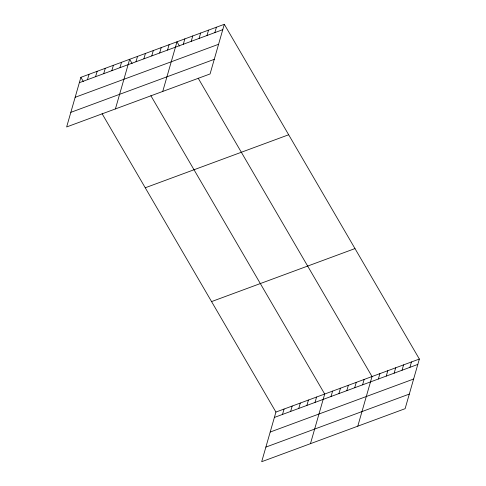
<?xml version="1.0" encoding="UTF-8"?>
<svg xmlns="http://www.w3.org/2000/svg" width="486" height="486" viewBox="0 0 486 486"><rect width="100%" height="100%" fill="white"/><g stroke="black" fill="none" stroke-linecap="round" stroke-linejoin="round"><path stroke-width="0.73" d="M80.883 77.317L66.643 126.955L210.074 73.945L224.307 24.3L80.883 77.317L83.355 81.563M87.468 79.692L89.005 74.309M95.59 76.685L97.133 71.308M103.718 73.684L105.262 68.301M111.847 70.677L113.39 65.3M119.975 67.676L121.518 62.293M115.413 108.931L129.647 59.292L132.119 63.538M135.989 61.752L137.532 56.376M143.88 58.836L145.423 53.46M151.766 55.92L153.309 50.544M159.657 53.004L161.2 47.628M167.542 50.088L169.085 44.712M162.743 91.435L176.977 41.796L179.449 46.042M183.319 44.256L184.862 38.88M191.211 41.34L192.754 35.964M199.096 38.424L200.639 33.048M206.987 35.508L208.53 30.132M214.873 32.592L216.416 27.216M102.103 113.73L275.927 412.055L261.693 461.7L405.117 408.683L419.357 359.045L224.307 24.3M282.512 414.43L284.055 409.054M290.64 411.429L292.183 406.047M298.769 408.422L300.312 403.046M306.897 405.421L308.44 400.039M315.025 402.414L316.568 397.038M310.457 443.675L324.697 394.031L150.867 95.706M331.039 396.497L332.582 391.115M338.93 393.581L340.473 388.199M346.816 390.665L348.359 385.283M354.707 387.749L356.25 382.367M362.592 384.833L364.136 379.451M357.787 426.179L372.027 376.541L198.197 78.21M378.369 379.001L379.912 373.625M386.261 376.085L387.804 370.709M394.146 373.169L395.689 367.793M402.037 370.253L403.58 364.877M409.923 367.337L411.466 361.961M79.34 82.693L222.764 29.676M75.148 97.303L218.572 44.287M70.835 112.351L214.259 59.335M145.247 187.778L288.672 134.768M211.562 301.593L354.987 248.577M275.927 412.055L419.357 359.045M274.39 417.438L417.814 364.421M270.198 432.042L413.622 379.031M265.885 447.096L409.309 394.079"/></g></svg>
